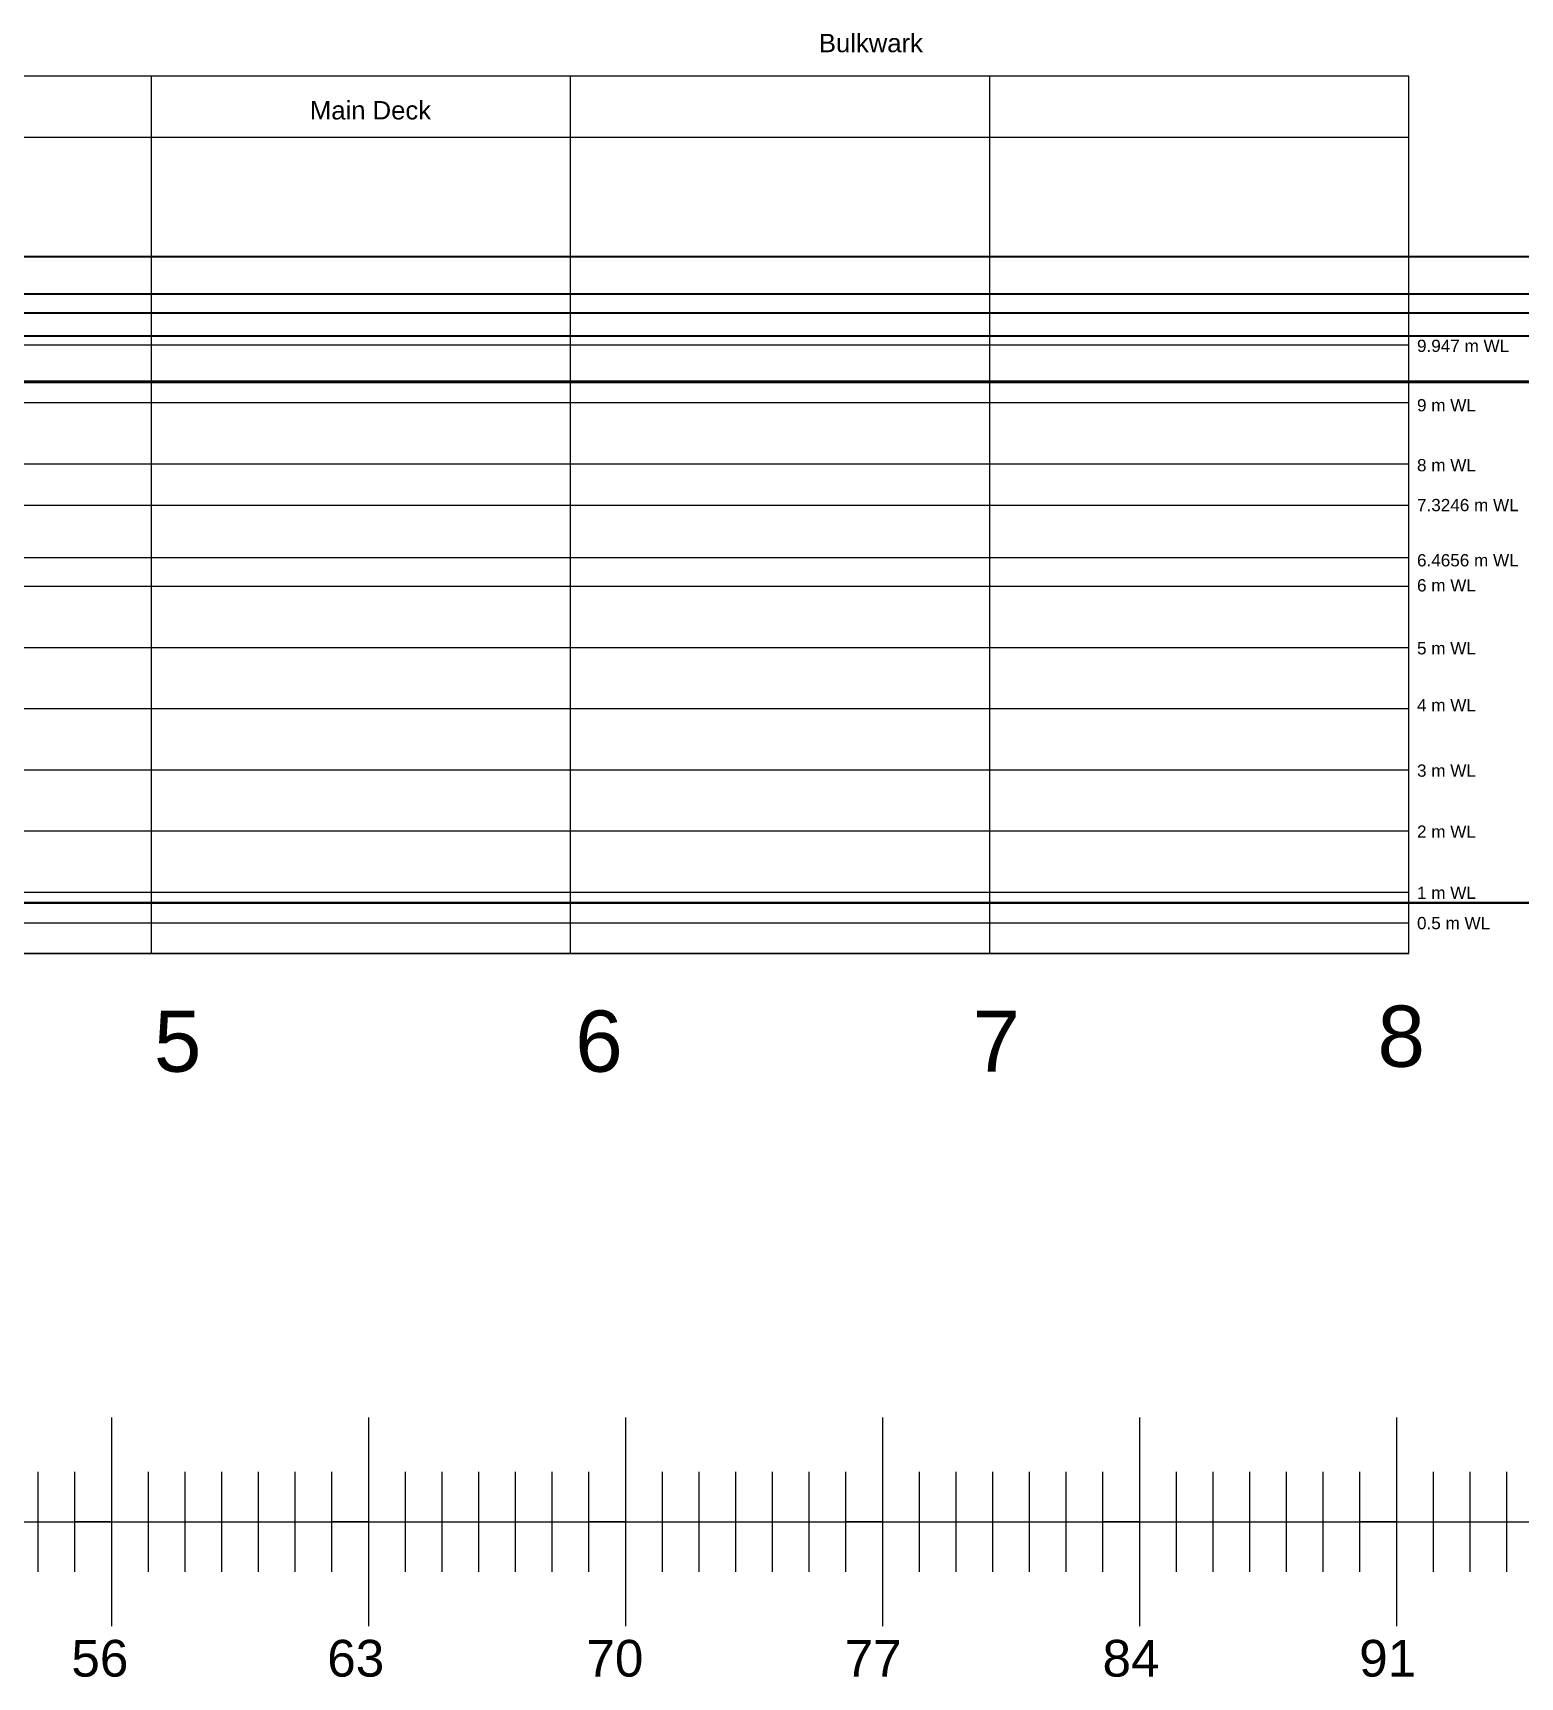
# Model space of a CAD drawing. Header units: inches. Extents: x 2352 to 5451, y 15 to 423.
# Drawn here: x 5026.05 to 5050.35, y 227.21 to 254.08 of the extents above; entities that cross this region are included whole.
import ezdxf

# ---------------------------------------------------------------- set-up
doc = ezdxf.new("R2010")
doc.units = ezdxf.units.IN
doc.header["$MEASUREMENT"] = 0
for name, color, linetype in [('BL2', 7, 'Continuous'), ('Buritan', 7, 'Continuous'), ('Sekat_plan', 7, 'Continuous'), ('WL6.4', 7, 'Continuous'), ('WL_ket1', 7, 'Continuous')]:
    doc.layers.add(name, color=color, linetype=linetype)
doc.styles.get("Standard").update_dxf_attribs({"font": 'arial.ttf'})

msp = doc.modelspace()

# ---------------------------------------------------------------- linework, layer by layer
for p, q in [((5056.31014, 250.42088), (4977.32185, 250.42088)), ((5056.31014, 249.81218), (4977.32185, 249.81218)), ((5056.31014, 249.49924), (4977.32185, 249.49924)), ((5056.31014, 249.12141), (4977.32185, 249.12141)), ((5056.31014, 248.36526), (4977.32185, 248.36526)), ((5056.31014, 239.86093), (4977.32185, 239.86093))]:
    msp.add_line(p, q)
at = {"layer": 'BL2', "color": 3}
for p, q in [((5056.31014, 248.38017), (5007.43514, 248.38017)), ((5056.31014, 239.85687), (5014.28514, 239.85687))]:
    msp.add_line(p, q, dxfattribs=at)
at = {"layer": 'Buritan', "lineweight": 5}
for p, q in [((5027.98514, 239.03268), (5027.98514, 253.37268)), ((5034.83514, 239.03268), (5034.83514, 253.37268)), ((5041.68514, 239.03268), (5041.68514, 253.37268)), ((4988.25514, 252.37268), (5048.53514, 252.37268)), ((5048.53514, 239.03268), (5048.53514, 252.37268)), ((4988.25514, 248.97968), (5048.53514, 248.97968)), ((5048.53514, 239.03268), (4993.73514, 239.03268)), ((4993.73514, 239.03268), (5048.53514, 239.03268))]:
    msp.add_line(p, q, dxfattribs=at)
for p in [(5027.98514, 239.03268), (5031.54714, 239.03268), (5034.83514, 239.03268), (5038.53414, 239.03268), (5041.68514, 239.03268)]:
    msp.add_point(p, dxfattribs=at)
at = {"layer": 'Sekat_plan', "lineweight": 5}
for p, q in [((5048.53514, 253.37268), (5021.75661, 253.37268)), ((5048.53514, 252.37268), (5048.53514, 253.37268)), ((5027.33514, 228.04307), (5027.33514, 231.45488)), ((5027.33514, 228.04307), (5027.33514, 231.45488)), ((5027.33514, 228.04307), (5027.33514, 231.45488)), ((5031.53514, 228.04307), (5031.53514, 231.45488)), ((5031.53514, 228.04307), (5031.53514, 231.45488)), ((5031.53514, 228.04307), (5031.53514, 231.45488)), ((5035.73514, 228.04307), (5035.73514, 231.45488)), ((5035.73514, 228.04307), (5035.73514, 231.45488)), ((5035.73514, 228.04307), (5035.73514, 231.45488)), ((5039.93514, 228.04307), (5039.93514, 231.45488)), ((5039.93514, 228.04307), (5039.93514, 231.45488)), ((5039.93514, 228.04307), (5039.93514, 231.45488)), ((5044.13514, 228.04307), (5044.13514, 231.45488)), ((5044.13514, 228.04307), (5044.13514, 231.45488)), ((5044.13514, 228.04307), (5044.13514, 231.45488)), ((5048.33514, 228.04307), (5048.33514, 231.45488)), ((5048.33514, 228.04307), (5048.33514, 231.45488)), ((5048.33514, 228.04307), (5048.33514, 231.45488)), ((5026.13514, 228.93193), (5026.13514, 230.56602)), ((5026.73514, 228.93193), (5026.73514, 230.56602)), ((5027.93514, 228.93193), (5027.93514, 230.56602)), ((5028.53514, 228.93193), (5028.53514, 230.56602)), ((5029.13514, 228.93193), (5029.13514, 230.56602)), ((5029.73514, 228.93193), (5029.73514, 230.56602)), ((5030.33514, 228.93193), (5030.33514, 230.56602)), ((5030.93514, 228.93193), (5030.93514, 230.56602)), ((5032.13514, 228.93193), (5032.13514, 230.56602)), ((5032.73514, 228.93193), (5032.73514, 230.56602)), ((5033.33514, 228.93193), (5033.33514, 230.56602)), ((5033.93514, 228.93193), (5033.93514, 230.56602)), ((5034.53514, 228.93193), (5034.53514, 230.56602)), ((5035.13514, 228.93193), (5035.13514, 230.56602)), ((5036.33514, 228.93193), (5036.33514, 230.56602)), ((5036.93514, 228.93193), (5036.93514, 230.56602)), ((5037.53514, 228.93193), (5037.53514, 230.56602)), ((5038.13514, 228.93193), (5038.13514, 230.56602)), ((5038.73514, 228.93193), (5038.73514, 230.56602)), ((5039.33514, 228.93193), (5039.33514, 230.56602)), ((5040.53514, 228.93193), (5040.53514, 230.56602)), ((5041.13514, 228.93193), (5041.13514, 230.56602)), ((5041.73514, 228.93193), (5041.73514, 230.56602)), ((5042.33514, 228.93193), (5042.33514, 230.56602)), ((5042.93514, 228.93193), (5042.93514, 230.56602)), ((5043.53514, 228.93193), (5043.53514, 230.56602)), ((5044.73514, 228.93193), (5044.73514, 230.56602)), ((5045.33514, 228.93193), (5045.33514, 230.56602)), ((5045.93514, 228.93193), (5045.93514, 230.56602)), ((5046.53514, 228.93193), (5046.53514, 230.56602)), ((5047.13514, 228.93193), (5047.13514, 230.56602)), ((5047.73514, 228.93193), (5047.73514, 230.56602)), ((5048.93514, 228.93193), (5048.93514, 230.56602)), ((5049.53514, 228.93193), (5049.53514, 230.56602)), ((5050.13514, 228.93193), (5050.13514, 230.56602)), ((4993.73514, 229.74898), (5130.73514, 229.74898)), ((4999.73514, 229.74898), (5101.13514, 229.74898)), ((4999.73514, 229.74898), (5119.13514, 229.74898)), ((5023.13514, 229.74898), (5027.33514, 229.74898)), ((5023.13514, 229.74898), (5027.33514, 229.74898)), ((5027.33514, 229.74898), (5026.73514, 229.74898)), ((5027.33514, 229.74898), (5031.53514, 229.74898)), ((5027.33514, 229.74898), (5031.53514, 229.74898)), ((5031.53514, 229.74898), (5030.93514, 229.74898)), ((5031.53514, 229.74898), (5035.73514, 229.74898)), ((5031.53514, 229.74898), (5035.73514, 229.74898)), ((5035.73514, 229.74898), (5035.13514, 229.74898)), ((5035.73514, 229.74898), (5039.93514, 229.74898)), ((5035.73514, 229.74898), (5039.93514, 229.74898)), ((5039.93514, 229.74898), (5039.33514, 229.74898)), ((5039.93514, 229.74898), (5044.13514, 229.74898)), ((5039.93514, 229.74898), (5044.13514, 229.74898)), ((5044.13514, 229.74898), (5043.53514, 229.74898)), ((5044.13514, 229.74898), (5048.33514, 229.74898)), ((5044.13514, 229.74898), (5048.33514, 229.74898)), ((5048.33514, 229.74898), (5047.73514, 229.74898)), ((5048.33514, 229.74898), (5052.53514, 229.74898)), ((5048.33514, 229.74898), (5052.53514, 229.74898))]:
    msp.add_line(p, q, dxfattribs=at)
for p in [(5026.13514, 229.74898), (5026.73514, 229.74898), (5027.93514, 229.74898), (5028.53514, 229.74898), (5029.13514, 229.74898), (5029.73514, 229.74898), (5030.33514, 229.74898), (5030.93514, 229.74898), (5032.13514, 229.74898), (5032.73514, 229.74898), (5033.33514, 229.74898), (5033.93514, 229.74898), (5034.53514, 229.74898), (5035.13514, 229.74898), (5036.33514, 229.74898), (5036.93514, 229.74898), (5037.53514, 229.74898), (5038.13514, 229.74898), (5038.73514, 229.74898), (5039.33514, 229.74898), (5040.53514, 229.74898), (5041.13514, 229.74898), (5041.73514, 229.74898), (5042.33514, 229.74898), (5042.93514, 229.74898), (5043.53514, 229.74898), (5044.73514, 229.74898), (5045.33514, 229.74898), (5045.93514, 229.74898), (5046.53514, 229.74898), (5047.13514, 229.74898), (5047.73514, 229.74898), (5048.93514, 229.74898), (5049.53514, 229.74898), (5050.13514, 229.74898)]:
    msp.add_point(p, dxfattribs=at)
at = {"layer": 'WL6.4', "color": 1, "lineweight": 5}
for p, q in [((5048.53514, 248.03268), (4988.25514, 248.03268)), ((5048.53514, 247.03268), (4988.25514, 247.03268)), ((5048.53514, 246.35728), (4988.25514, 246.35728)), ((5048.53514, 245.49828), (4988.25514, 245.49828)), ((5048.53514, 245.03268), (4988.25514, 245.03268)), ((5048.53514, 244.03268), (4988.25514, 244.03268)), ((5048.53514, 243.03268), (4988.25514, 243.03268)), ((5048.53514, 242.03268), (4988.25514, 242.03268)), ((5048.53514, 241.03268), (4988.25514, 241.03268)), ((5048.53514, 240.03268), (4988.25514, 240.03268)), ((5048.53514, 239.53268), (4988.25514, 239.53268))]:
    msp.add_line(p, q, dxfattribs=at)

# ---------------------------------------------------------------- texts
at = {"lineweight": 5}
for s, p in [('Bulkwark', (5038.89237, 253.76324)), ('Main Deck', (5030.57482, 252.66449))]:
    msp.add_text(s, height=0.3, dxfattribs=at).set_placement(p)
at = {"layer": 'Buritan', "lineweight": 5}
for s, p in [('5', (5028.02476, 237.10331)), ('6', (5034.91014, 237.10331)), ('7', (5041.40366, 237.10331)), ('8', (5048.02087, 237.18387))]:
    msp.add_text(s, height=1, dxfattribs=at).set_placement(p)
at = {"layer": 'WL_ket1', "lineweight": 5}
for s, height, p in [('9.947 m WL', 0.2, (5048.6675, 248.86535)), ('9 m WL', 0.2, (5048.6675, 247.89463)), ('8 m WL', 0.2, (5048.6675, 246.91529)), ('7.3246 m WL', 0.2, (5048.6675, 246.2634)), ('6.4656 m WL', 0.2, (5048.6675, 245.36135)), ('6 m WL', 0.2, (5048.6675, 244.95168)), ('5 m WL', 0.2, (5048.6675, 243.92315)), ('4 m WL', 0.2, (5048.6675, 242.99309)), ('3 m WL', 0.2, (5048.6675, 241.92422)), ('2 m WL', 0.2, (5048.6675, 240.92691)), ('1 m WL', 0.2, (5048.6675, 239.92832)), ('0.5 m WL', 0.2, (5048.6675, 239.43217)), ('56', 0.6, (5026.67559, 227.21914)), ('63', 0.6, (5030.85768, 227.21914)), ('70', 0.6, (5035.09181, 227.21914)), ('77', 0.6, (5039.31403, 227.21914)), ('84', 0.6, (5043.52784, 227.21914)), ('91', 0.6, (5047.7225, 227.21914))]:
    msp.add_text(s, height=height, dxfattribs=at).set_placement(p)

doc.saveas('drawing.dxf')
